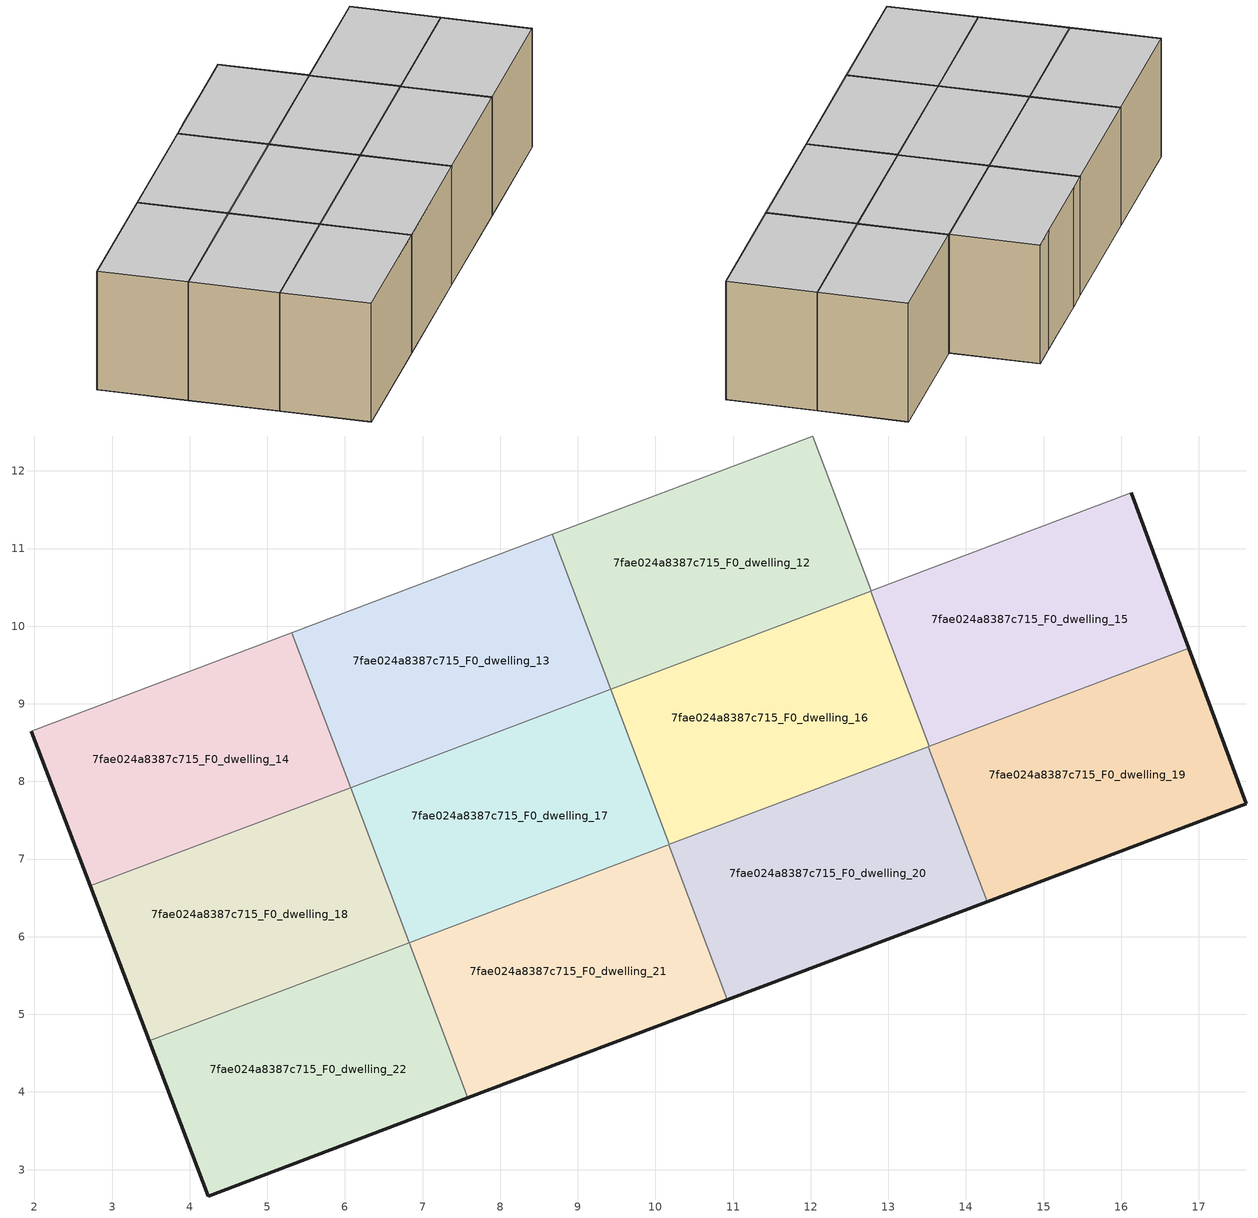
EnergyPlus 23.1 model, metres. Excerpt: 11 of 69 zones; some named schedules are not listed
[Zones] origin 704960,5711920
7fae024a8387c715_F0_dwelling_12
 floor ground (EU_floor_Construction): 12.78,10.46 12.03,12.45 8.67,11.18 9.43,9.19 z0
 wall to 7fae024a8387c715_F0_dwelling_11 (EU_wall_Construction): 12.03,12.45 12.78,10.46 z0:3
 wall to 7fae024a8387c715_F0_dwelling_13 (EU_wall_Construction): 9.43,9.19 8.67,11.18 z0:3
 wall to 7fae024a8387c715_F0_dwelling_16 (EU_wall_Construction): 12.77,10.45 9.43,9.19 z0:3
 wall to 7fae024a8387c715_F0_dwelling_9 (EU_wall_Construction): 9.24,11.4 11.29,12.17 z0:3
 wall to 7fae024a8387c715_F0_dwelling_15 (EU_wall_Construction): 12.78,10.46 12.77,10.45 z0:3
 wall to 7fae024a8387c715_F0_dwelling_10 (EU_wall_Construction): 8.67,11.18 9.24,11.4 z0:3
 wall to 7fae024a8387c715_F0_dwelling_8 (EU_wall_Construction): 11.29,12.17 12.03,12.45 z0:3
 ceiling to 7fae024a8387c715_F1_dwelling_12 (EU_floor_Construction): 12.03,12.45 12.78,10.46 9.43,9.19 8.67,11.18 z3
7fae024a8387c715_F0_dwelling_13
 floor ground (EU_floor_Construction): 9.43,9.19 8.67,11.18 5.32,9.92 6.07,7.92 z0
 wall to 7fae024a8387c715_F0_dwelling_14 (EU_wall_Construction): 6.07,7.92 5.32,9.92 z0:3
 wall to 7fae024a8387c715_F0_dwelling_17 (EU_wall_Construction): 9.42,9.19 6.07,7.92 z0:3
 wall to 7fae024a8387c715_F0_dwelling_10 (EU_wall_Construction): 5.32,9.92 8.67,11.18 z0:3
 ceiling to 7fae024a8387c715_F1_dwelling_13 (EU_floor_Construction): 8.67,11.18 9.43,9.19 6.07,7.92 5.32,9.92 z3
7fae024a8387c715_F0_dwelling_14
 floor ground (EU_floor_Construction): 6.07,7.92 5.32,9.92 1.96,8.65 2.72,6.66 z0
 wall outside (EU_wall_Construction): 2.72,6.66 1.96,8.65 z0:3
 wall to 7fae024a8387c715_F0_dwelling_18 (EU_wall_Construction): 6.07,7.92 2.72,6.66 z0:3
 wall to 7fae024a8387c715_F0_dwelling_10 (EU_wall_Construction): 1.96,8.65 5.32,9.92 z0:3
 ceiling to 7fae024a8387c715_F1_dwelling_14 (EU_floor_Construction): 5.32,9.92 6.07,7.92 2.72,6.66 1.96,8.65 z3
7fae024a8387c715_F0_dwelling_15
 floor ground (EU_floor_Construction): 16.87,9.72 16.13,11.72 12.77,10.45 13.53,8.45 z0
 wall outside (EU_wall_Construction): 16.13,11.72 16.87,9.72 z0:3
 wall to 7fae024a8387c715_F0_dwelling_16 (EU_wall_Construction): 13.53,8.45 12.77,10.45 z0:3
 wall to 7fae024a8387c715_F0_dwelling_11 (EU_wall_Construction): 12.78,10.46 16.13,11.72 z0:3
 wall to 7fae024a8387c715_F0_dwelling_19 (EU_wall_Construction): 16.87,9.72 13.53,8.45 z0:3
 ceiling to 7fae024a8387c715_F1_dwelling_15 (EU_floor_Construction): 16.13,11.72 16.87,9.72 13.53,8.45 12.77,10.45 z3
7fae024a8387c715_F0_dwelling_16
 floor ground (EU_floor_Construction): 13.53,8.45 12.77,10.45 9.42,9.19 10.18,7.19 z0
 wall to 7fae024a8387c715_F0_dwelling_17 (EU_wall_Construction): 10.18,7.19 9.42,9.19 z0:3
 wall to 7fae024a8387c715_F0_dwelling_20 (EU_wall_Construction): 13.52,8.45 10.18,7.19 z0:3
 wall to 7fae024a8387c715_F0_dwelling_19 (EU_wall_Construction): 13.53,8.45 13.52,8.45 z0:3
 ceiling to 7fae024a8387c715_F1_dwelling_16 (EU_floor_Construction): 12.77,10.45 13.53,8.45 10.18,7.19 9.42,9.19 z3
7fae024a8387c715_F0_dwelling_17
 floor ground (EU_floor_Construction): 10.18,7.19 9.42,9.19 6.07,7.92 6.83,5.92 z0
 wall to 7fae024a8387c715_F0_dwelling_18 (EU_wall_Construction): 6.83,5.92 6.07,7.92 z0:3
 wall to 7fae024a8387c715_F0_dwelling_21 (EU_wall_Construction): 10.17,7.19 6.83,5.92 z0:3
 ceiling to 7fae024a8387c715_F1_dwelling_17 (EU_floor_Construction): 9.42,9.19 10.18,7.19 6.83,5.92 6.07,7.92 z3
7fae024a8387c715_F0_dwelling_18
 floor ground (EU_floor_Construction): 6.83,5.92 6.07,7.92 2.72,6.66 3.48,4.66 z0
 wall outside (EU_wall_Construction): 3.48,4.66 2.72,6.66 z0:3
 wall to 7fae024a8387c715_F0_dwelling_22 (EU_wall_Construction): 6.83,5.92 3.48,4.66 z0:3
 ceiling to 7fae024a8387c715_F1_dwelling_18 (EU_floor_Construction): 6.07,7.92 6.83,5.92 3.48,4.66 2.72,6.66 z3
7fae024a8387c715_F0_dwelling_19
 floor ground (EU_floor_Construction): 17.61,7.71 16.87,9.72 13.52,8.45 14.27,6.45 z0
 wall outside (EU_wall_Construction): 16.87,9.72 17.61,7.71 14.27,6.45 z0:3
 wall to 7fae024a8387c715_F0_dwelling_20 (EU_wall_Construction): 14.27,6.45 13.52,8.45 z0:3
 ceiling to 7fae024a8387c715_F1_dwelling_19 (EU_floor_Construction): 16.87,9.72 17.61,7.71 14.27,6.45 13.52,8.45 z3
7fae024a8387c715_F0_dwelling_20
 floor ground (EU_floor_Construction): 14.27,6.45 13.52,8.45 10.17,7.19 10.93,5.19 z0
 wall outside (EU_wall_Construction): 14.27,6.45 10.93,5.19 z0:3
 wall to 7fae024a8387c715_F0_dwelling_21 (EU_wall_Construction): 10.93,5.19 10.17,7.19 z0:3
 ceiling to 7fae024a8387c715_F1_dwelling_20 (EU_floor_Construction): 13.52,8.45 14.27,6.45 10.93,5.19 10.17,7.19 z3
7fae024a8387c715_F0_dwelling_21
 floor ground (EU_floor_Construction): 10.93,5.19 10.17,7.19 6.83,5.92 7.58,3.92 z0
 wall outside (EU_wall_Construction): 10.93,5.19 7.58,3.92 z0:3
 wall to 7fae024a8387c715_F0_dwelling_22 (EU_wall_Construction): 7.58,3.92 6.83,5.92 z0:3
 ceiling to 7fae024a8387c715_F1_dwelling_21 (EU_floor_Construction): 10.17,7.19 10.93,5.19 7.58,3.92 6.83,5.92 z3
7fae024a8387c715_F0_dwelling_22
 floor ground (EU_floor_Construction): 7.58,3.92 6.83,5.92 3.48,4.66 4.24,2.66 z0
 wall outside (EU_wall_Construction): 7.58,3.92 4.24,2.66 3.48,4.66 z0:3
 ceiling to 7fae024a8387c715_F1_dwelling_22 (EU_floor_Construction): 6.83,5.92 7.58,3.92 4.24,2.66 3.48,4.66 z3
[Building]
EU S2 Campaign: North Axis=0; Terrain=City; Solar Distribution=FullExterior
[Site:Location]
London: Latitude=51.5; Longitude=-0.5; Time Zone=0; Elevation=25
[SizingPeriod:WeatherFileDays]
AnnualSizingPeriod: Begin Month=1; Begin Day of Month=1; End Month=12; End Day of Month=31; Day of Week for Start Day=Monday; Use Weather File Daylight Saving Period=No; Use Weather File Rain and Snow Indicators=No
[MATERIAL]
EU_InternalMass_Material: Roughness=MediumRough; Thickness=0.1; Conductivity=1; Density=1800; Specific Heat=900; Thermal Absorptance=0.9; Solar Absorptance=0.7; Visible Absorptance=0.7
[MATERIAL:NOMASS] Roughness=MediumRough; Thermal Absorptance=0.9; Solar Absorptance=0.7; Visible Absorptance=0.7
Name | Thermal Resistance
EU_wall_NoMass | 0.635353
EU_floor_NoMass | 1.96382
[CONSTRUCTION]
EU_wall_Construction: EU_wall_NoMass
EU_floor_Construction: EU_floor_NoMass
EU_InternalMass_Construction: EU_InternalMass_Material
[ZONE] Type=1; Multiplier=1; Ceiling Height=autocalculate; Floor Area=autocalculate; Part of Total Floor Area=Yes
Name | Volume
7fae024a8387c715_F0_dwelling_12 | 22.9424
7fae024a8387c715_F0_dwelling_13; 7fae024a8387c715_F0_dwelling_14; 7fae024a8387c715_F0_dwelling_15; 7fae024a8387c715_F0_dwelling_16 | 22.946
7fae024a8387c715_F0_dwelling_17 | 22.9438
7fae024a8387c715_F0_dwelling_18 | 22.949
7fae024a8387c715_F0_dwelling_19 | 22.9519
7fae024a8387c715_F0_dwelling_20; 7fae024a8387c715_F0_dwelling_22 | 22.9431
7fae024a8387c715_F0_dwelling_21 | 22.9409
[INTERNALMASS] Construction=EU_InternalMass_Construction
Name | Zone or ZoneList | Surface Area
7fae024a8387c715_F0_dwelling_12_EU_InternalMass | 7fae024a8387c715_F0_dwelling_12 | 7.64761
7fae024a8387c715_F0_dwelling_13_EU_InternalMass | 7fae024a8387c715_F0_dwelling_13 | 7.64854
7fae024a8387c715_F0_dwelling_14_EU_InternalMass | 7fae024a8387c715_F0_dwelling_14 | 7.64842
7fae024a8387c715_F0_dwelling_15_EU_InternalMass | 7fae024a8387c715_F0_dwelling_15 | 7.64864
7fae024a8387c715_F0_dwelling_16_EU_InternalMass | 7fae024a8387c715_F0_dwelling_16 | 7.64874
7fae024a8387c715_F0_dwelling_17_EU_InternalMass | 7fae024a8387c715_F0_dwelling_17 | 7.64786
7fae024a8387c715_F0_dwelling_18_EU_InternalMass | 7fae024a8387c715_F0_dwelling_18 | 7.64955
7fae024a8387c715_F0_dwelling_19_EU_InternalMass | 7fae024a8387c715_F0_dwelling_19 | 7.65086
7fae024a8387c715_F0_dwelling_20_EU_InternalMass | 7fae024a8387c715_F0_dwelling_20 | 7.64817
7fae024a8387c715_F0_dwelling_21_EU_InternalMass | 7fae024a8387c715_F0_dwelling_21 | 7.64688
7fae024a8387c715_F0_dwelling_22_EU_InternalMass | 7fae024a8387c715_F0_dwelling_22 | 7.64769
[OTHEREQUIPMENT] Fuel Type=Electricity; Design Level Calculation Method=Watts/Area; Power per Zone Floor Area=1; Fraction Latent=0; Fraction Radiant=0; Fraction Lost=0; Carbon Dioxide Generation Rate=0; EndUse Subcategory=EU_Step8_InternalGains
Name | Zone or ZoneList or Space or SpaceList | Schedule
EU_Step8_InternalGain_7fae024a8387c715_F0_dwelling_12_f000 | 7fae024a8387c715_F0_dwelling_12 | EU_Step8_GainSchedule_7fae024a8387c715_F0_dwelling_12_f000
EU_Step8_InternalGain_7fae024a8387c715_F0_dwelling_13_f000 | 7fae024a8387c715_F0_dwelling_13 | EU_Step8_GainSchedule_7fae024a8387c715_F0_dwelling_13_f000
EU_Step8_InternalGain_7fae024a8387c715_F0_dwelling_14_f000 | 7fae024a8387c715_F0_dwelling_14 | EU_Step8_GainSchedule_7fae024a8387c715_F0_dwelling_14_f000
EU_Step8_InternalGain_7fae024a8387c715_F0_dwelling_15_f000 | 7fae024a8387c715_F0_dwelling_15 | EU_Step8_GainSchedule_7fae024a8387c715_F0_dwelling_15_f000
EU_Step8_InternalGain_7fae024a8387c715_F0_dwelling_16_f000 | 7fae024a8387c715_F0_dwelling_16 | EU_Step8_GainSchedule_7fae024a8387c715_F0_dwelling_16_f000
EU_Step8_InternalGain_7fae024a8387c715_F0_dwelling_17_f000 | 7fae024a8387c715_F0_dwelling_17 | EU_Step8_GainSchedule_7fae024a8387c715_F0_dwelling_17_f000
EU_Step8_InternalGain_7fae024a8387c715_F0_dwelling_18_f000 | 7fae024a8387c715_F0_dwelling_18 | EU_Step8_GainSchedule_7fae024a8387c715_F0_dwelling_18_f000
EU_Step8_InternalGain_7fae024a8387c715_F0_dwelling_19_f000 | 7fae024a8387c715_F0_dwelling_19 | EU_Step8_GainSchedule_7fae024a8387c715_F0_dwelling_19_f000
EU_Step8_InternalGain_7fae024a8387c715_F0_dwelling_20_f000 | 7fae024a8387c715_F0_dwelling_20 | EU_Step8_GainSchedule_7fae024a8387c715_F0_dwelling_20_f000
EU_Step8_InternalGain_7fae024a8387c715_F0_dwelling_21_f000 | 7fae024a8387c715_F0_dwelling_21 | EU_Step8_GainSchedule_7fae024a8387c715_F0_dwelling_21_f000
EU_Step8_InternalGain_7fae024a8387c715_F0_dwelling_22_f000 | 7fae024a8387c715_F0_dwelling_22 | EU_Step8_GainSchedule_7fae024a8387c715_F0_dwelling_22_f000
[ZONEVENTILATION:DESIGNFLOWRATE] Schedule=EU_AlwaysOn; Design Flow Rate Calculation Method=AirChanges/Hour; Air Changes per Hour=0.555504; Ventilation Type=Natural; Fan Pressure Rise=0; Fan Total Efficiency=1; Constant Term Coefficient=1; Temperature Term Coefficient=0; Velocity Term Coefficient=0; Velocity Squared Term Coefficient=0; Minimum Indoor Temperature=-100; Maximum Indoor Temperature=100; Delta Temperature=-100; Minimum Outdoor Temperature=-100; Maximum Outdoor Temperature=100; Maximum Wind Speed=40
Name | Zone or ZoneList or Space or SpaceList
EU_ConstantAir_7fae024a8387c715_F0_dwelling_12 | 7fae024a8387c715_F0_dwelling_12
EU_ConstantAir_7fae024a8387c715_F0_dwelling_13 | 7fae024a8387c715_F0_dwelling_13
EU_ConstantAir_7fae024a8387c715_F0_dwelling_14 | 7fae024a8387c715_F0_dwelling_14
EU_ConstantAir_7fae024a8387c715_F0_dwelling_15 | 7fae024a8387c715_F0_dwelling_15
EU_ConstantAir_7fae024a8387c715_F0_dwelling_16 | 7fae024a8387c715_F0_dwelling_16
EU_ConstantAir_7fae024a8387c715_F0_dwelling_17 | 7fae024a8387c715_F0_dwelling_17
EU_ConstantAir_7fae024a8387c715_F0_dwelling_18 | 7fae024a8387c715_F0_dwelling_18
EU_ConstantAir_7fae024a8387c715_F0_dwelling_19 | 7fae024a8387c715_F0_dwelling_19
EU_ConstantAir_7fae024a8387c715_F0_dwelling_20 | 7fae024a8387c715_F0_dwelling_20
EU_ConstantAir_7fae024a8387c715_F0_dwelling_21 | 7fae024a8387c715_F0_dwelling_21
EU_ConstantAir_7fae024a8387c715_F0_dwelling_22 | 7fae024a8387c715_F0_dwelling_22
[HVACTEMPLATE:THERMOSTAT] Constant Heating Setpoint=20; Constant Cooling Setpoint=50
EU_HeatOnly_7fae024a8387c715_F0_dwelling_0; EU_HeatOnly_7fae024a8387c715_F0_dwelling_1; EU_HeatOnly_7fae024a8387c715_F0_dwelling_2; EU_HeatOnly_7fae024a8387c715_F0_dwelling_3; EU_HeatOnly_7fae024a8387c715_F0_dwelling_4; EU_HeatOnly_7fae024a8387c715_F0_dwelling_5; EU_HeatOnly_7fae024a8387c715_F0_dwelling_6; EU_HeatOnly_7fae024a8387c715_F0_dwelling_7; EU_HeatOnly_7fae024a8387c715_F0_dwelling_8; EU_HeatOnly_7fae024a8387c715_F0_dwelling_9; EU_HeatOnly_7fae024a8387c715_F0_dwelling_10; EU_HeatOnly_7fae024a8387c715_F0_dwelling_11; EU_HeatOnly_7fae024a8387c715_F0_dwelling_12; EU_HeatOnly_7fae024a8387c715_F0_dwelling_13; EU_HeatOnly_7fae024a8387c715_F0_dwelling_14; EU_HeatOnly_7fae024a8387c715_F0_dwelling_15; EU_HeatOnly_7fae024a8387c715_F0_dwelling_16; EU_HeatOnly_7fae024a8387c715_F0_dwelling_17; EU_HeatOnly_7fae024a8387c715_F0_dwelling_18; EU_HeatOnly_7fae024a8387c715_F0_dwelling_19; EU_HeatOnly_7fae024a8387c715_F0_dwelling_20; EU_HeatOnly_7fae024a8387c715_F0_dwelling_21; EU_HeatOnly_7fae024a8387c715_F0_dwelling_22; EU_HeatOnly_7fae024a8387c715_F1_dwelling_0; EU_HeatOnly_7fae024a8387c715_F1_dwelling_1; EU_HeatOnly_7fae024a8387c715_F1_dwelling_2; EU_HeatOnly_7fae024a8387c715_F1_dwelling_3; EU_HeatOnly_7fae024a8387c715_F1_dwelling_4; EU_HeatOnly_7fae024a8387c715_F1_dwelling_5; EU_HeatOnly_7fae024a8387c715_F1_dwelling_6; EU_HeatOnly_7fae024a8387c715_F1_dwelling_7; EU_HeatOnly_7fae024a8387c715_F1_dwelling_8; EU_HeatOnly_7fae024a8387c715_F1_dwelling_9; EU_HeatOnly_7fae024a8387c715_F1_dwelling_10; EU_HeatOnly_7fae024a8387c715_F1_dwelling_11; EU_HeatOnly_7fae024a8387c715_F1_dwelling_12; EU_HeatOnly_7fae024a8387c715_F1_dwelling_13; EU_HeatOnly_7fae024a8387c715_F1_dwelling_14; EU_HeatOnly_7fae024a8387c715_F1_dwelling_15; EU_HeatOnly_7fae024a8387c715_F1_dwelling_16; EU_HeatOnly_7fae024a8387c715_F1_dwelling_17; EU_HeatOnly_7fae024a8387c715_F1_dwelling_18; EU_HeatOnly_7fae024a8387c715_F1_dwelling_19; EU_HeatOnly_7fae024a8387c715_F1_dwelling_20; EU_HeatOnly_7fae024a8387c715_F1_dwelling_21; EU_HeatOnly_7fae024a8387c715_F1_dwelling_22; EU_HeatOnly_7fae024a8387c715_F2_dwelling_0; EU_HeatOnly_7fae024a8387c715_F2_dwelling_1; EU_HeatOnly_7fae024a8387c715_F2_dwelling_2; EU_HeatOnly_7fae024a8387c715_F2_dwelling_3; EU_HeatOnly_7fae024a8387c715_F2_dwelling_4; EU_HeatOnly_7fae024a8387c715_F2_dwelling_5; EU_HeatOnly_7fae024a8387c715_F2_dwelling_6; EU_HeatOnly_7fae024a8387c715_F2_dwelling_7; EU_HeatOnly_7fae024a8387c715_F2_dwelling_8; EU_HeatOnly_7fae024a8387c715_F2_dwelling_9; EU_HeatOnly_7fae024a8387c715_F2_dwelling_10; EU_HeatOnly_7fae024a8387c715_F2_dwelling_11; EU_HeatOnly_7fae024a8387c715_F2_dwelling_12; EU_HeatOnly_7fae024a8387c715_F2_dwelling_13; EU_HeatOnly_7fae024a8387c715_F2_dwelling_14; EU_HeatOnly_7fae024a8387c715_F2_dwelling_15; EU_HeatOnly_7fae024a8387c715_F2_dwelling_16; EU_HeatOnly_7fae024a8387c715_F2_dwelling_17; EU_HeatOnly_7fae024a8387c715_F2_dwelling_18; EU_HeatOnly_7fae024a8387c715_F2_dwelling_19; EU_HeatOnly_7fae024a8387c715_F2_dwelling_20; EU_HeatOnly_7fae024a8387c715_F2_dwelling_21; EU_HeatOnly_7fae024a8387c715_F2_dwelling_22
[HVACTEMPLATE:ZONE:IDEALLOADSAIRSYSTEM] System Availability Schedule=EU_AlwaysOn; Maximum Heating Supply Air Temperature=50; Minimum Cooling Supply Air Temperature=13; Maximum Heating Supply Air Humidity Ratio=0.0156; Minimum Cooling Supply Air Humidity Ratio=0.0077; Heating Limit=NoLimit; Cooling Limit=NoLimit; Heating Availability Schedule=EU_AlwaysOn; Cooling Availability Schedule=EU_CoolingOff; Dehumidification Control Type=ConstantSensibleHeatRatio; Cooling Sensible Heat Ratio=0.7; Dehumidification Setpoint=60; Humidification Control Type=None; Humidification Setpoint=30; Outdoor Air Method=None; Outdoor Air Flow Rate per Person=0.00944; Outdoor Air Flow Rate per Zone Floor Area=0; Outdoor Air Flow Rate per Zone=0; Demand Controlled Ventilation Type=None; Outdoor Air Economizer Type=NoEconomizer; Heat Recovery Type=None; Sensible Heat Recovery Effectiveness=0.7; Latent Heat Recovery Effectiveness=0.65
Name | Template Thermostat
7fae024a8387c715_F0_dwelling_12 | EU_HeatOnly_7fae024a8387c715_F0_dwelling_12
7fae024a8387c715_F0_dwelling_13 | EU_HeatOnly_7fae024a8387c715_F0_dwelling_13
7fae024a8387c715_F0_dwelling_14 | EU_HeatOnly_7fae024a8387c715_F0_dwelling_14
7fae024a8387c715_F0_dwelling_15 | EU_HeatOnly_7fae024a8387c715_F0_dwelling_15
7fae024a8387c715_F0_dwelling_16 | EU_HeatOnly_7fae024a8387c715_F0_dwelling_16
7fae024a8387c715_F0_dwelling_17 | EU_HeatOnly_7fae024a8387c715_F0_dwelling_17
7fae024a8387c715_F0_dwelling_18 | EU_HeatOnly_7fae024a8387c715_F0_dwelling_18
7fae024a8387c715_F0_dwelling_19 | EU_HeatOnly_7fae024a8387c715_F0_dwelling_19
7fae024a8387c715_F0_dwelling_20 | EU_HeatOnly_7fae024a8387c715_F0_dwelling_20
7fae024a8387c715_F0_dwelling_21 | EU_HeatOnly_7fae024a8387c715_F0_dwelling_21
7fae024a8387c715_F0_dwelling_22 | EU_HeatOnly_7fae024a8387c715_F0_dwelling_22
[SIZING:ZONE] Zone Cooling Design Supply Air Temperature Input Method=SupplyAirTemperature; Zone Cooling Design Supply Air Temperature=13; Zone Heating Design Supply Air Temperature Input Method=SupplyAirTemperature; Zone Heating Design Supply Air Temperature=50; Zone Cooling Design Supply Air Humidity Ratio=0.008; Zone Heating Design Supply Air Humidity Ratio=0.008; Cooling Design Air Flow Method=DesignDay; Cooling Design Air Flow Rate=0; Cooling Minimum Air Flow per Zone Floor Area=0.000762; Cooling Minimum Air Flow=0; Cooling Minimum Air Flow Fraction=0.2; Heating Design Air Flow Method=DesignDay; Heating Design Air Flow Rate=0; Heating Maximum Air Flow per Zone Floor Area=0.002032; Heating Maximum Air Flow=0.141576; Heating Maximum Air Flow Fraction=0.3; Account for Dedicated Outdoor Air System=No; Dedicated Outdoor Air System Control Strategy=NeutralSupplyAir; Dedicated Outdoor Air Low Setpoint Temperature for Design=autosize; Dedicated Outdoor Air High Setpoint Temperature for Design=autosize; Zone Load Sizing Method=Sensible Load Only No Latent Load; Zone Latent Cooling Design Supply Air Humidity Ratio Input Method=HumidityRatioDifference; Zone Cooling Design Supply Air Humidity Ratio Difference=0.005; Zone Latent Heating Design Supply Air Humidity Ratio Input Method=HumidityRatioDifference; Zone Humidification Design Supply Air Humidity Ratio Difference=0.005
7fae024a8387c715_F0_dwelling_12; 7fae024a8387c715_F0_dwelling_13; 7fae024a8387c715_F0_dwelling_14; 7fae024a8387c715_F0_dwelling_15; 7fae024a8387c715_F0_dwelling_16; 7fae024a8387c715_F0_dwelling_17; 7fae024a8387c715_F0_dwelling_18; 7fae024a8387c715_F0_dwelling_19; 7fae024a8387c715_F0_dwelling_20; 7fae024a8387c715_F0_dwelling_21; 7fae024a8387c715_F0_dwelling_22
